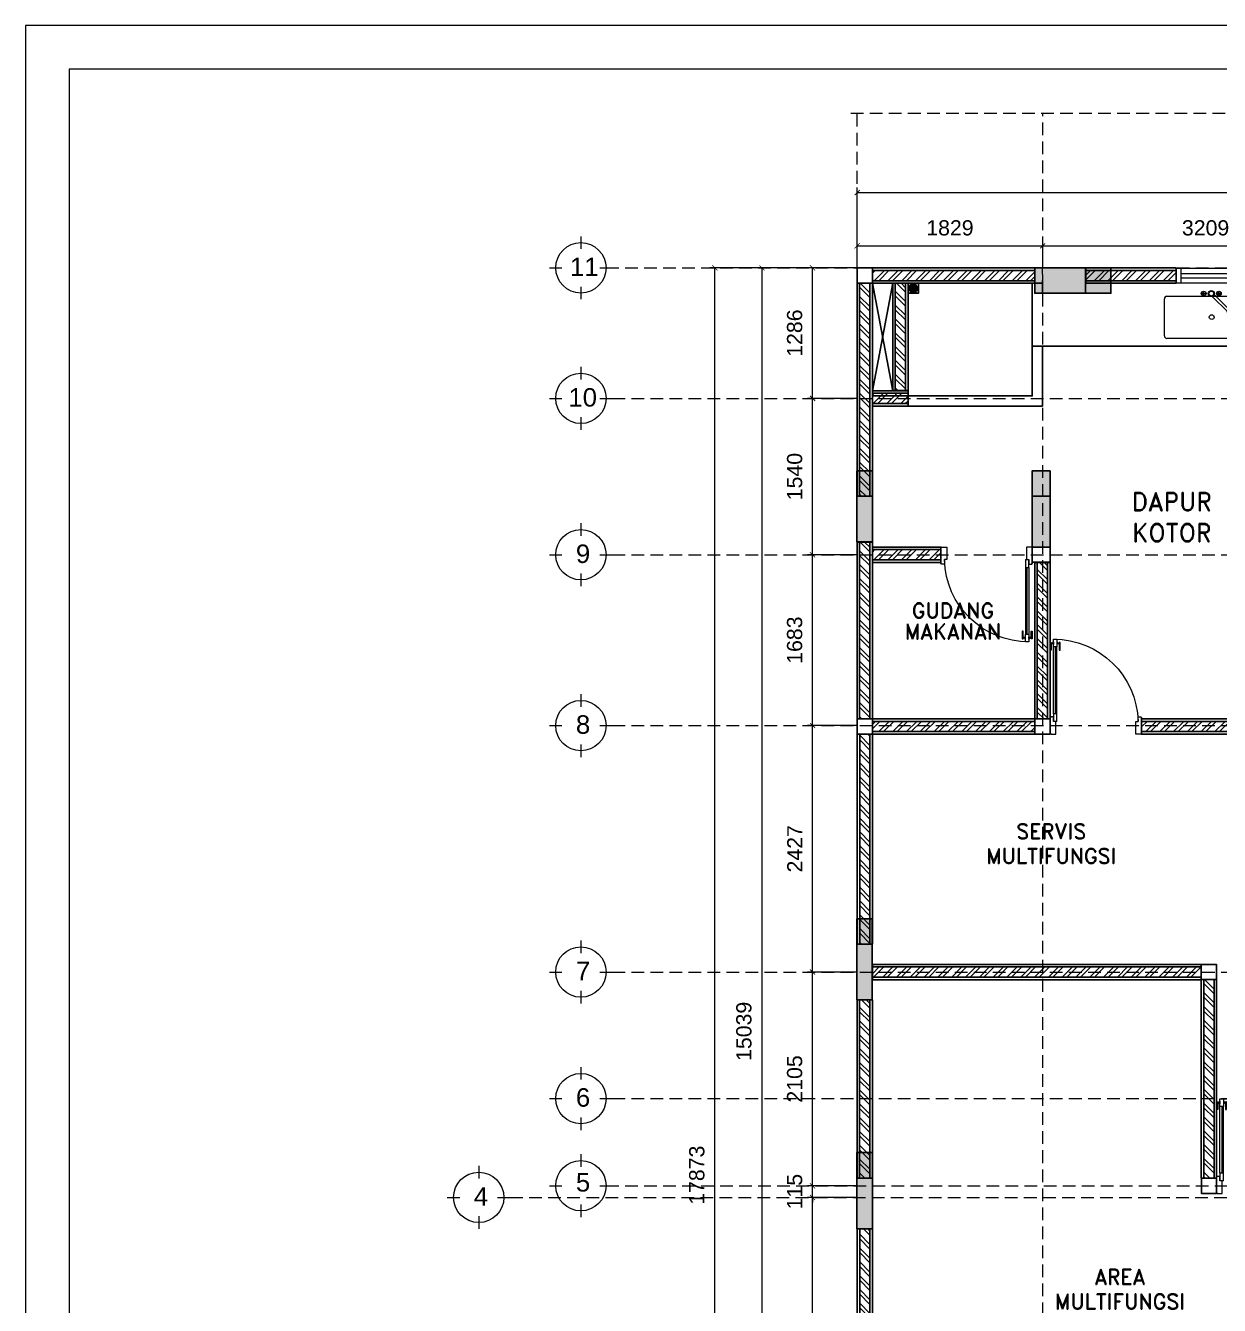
# Model space of a CAD drawing. Header units: millimetres. Extents: x 18 to 174501, y 22 to 24571.
# Drawn here: x 18 to 11782, y 11965 to 24571 of the extents above; entities that cross this region are included whole.
import ezdxf
from ezdxf.enums import TextEntityAlignment as Align

# ---------------------------------------------------------------- set-up
doc = ezdxf.new("R2010")
doc.units = ezdxf.units.MM
doc.header["$MEASUREMENT"] = 0
for name, pattern in [('DASHED2', [0.375, 0.25, -0.125]), ('HIDDEN2', [0.1875, 0.125, -0.0625]), ('SLD-Solid', [0])]:
    doc.linetypes.add(name, pattern=pattern)
for name, color, linetype, lineweight in [('09-Arsiran', 8, 'Continuous', 5), ('8', 8, 'Continuous', 5), ('AS', 8, 'HIDDEN2', 5), ('DOOR OPENING', 4, 'SLD-Solid', 5), ('FURNITURE', 25, 'Continuous', 5), ('HATCH', 8, 'Continuous', 5), ('LEGEND', 1, 'DASHED2', 50), ('XR-KOP A3_MOZART$0$KOP-A1$0$A-GRSKOP', 1, 'Continuous', 5)]:
    doc.layers.add(name, color=color, linetype=linetype, lineweight=lineweight)
for name, color, linetype in [('PDF_HID', 7, 'Continuous'), ('tampak', 7, 'Continuous'), ('WALL', 255, 'Continuous')]:
    doc.layers.add(name, color=color, linetype=linetype)
doc.styles.add('HAND', font='ROMAND.SHX', dxfattribs={"width": 0.8, "height": 250})
doc.styles.get("Standard").update_dxf_attribs({"font": 'arial.ttf'})
doc.dimstyles.new('DIM100', dxfattribs={"dimscale": 0, "dimtxt": 150, "dimasz": 50, "dimexe": 50, "dimexo": 0, "dimgap": 100, "dimtad": 1, "dimtoh": 1, "dimdec": 0, "dimdsep": 46, "dimtxsty": 'Standard', "dimblk": 'ARCHTICK', "dimcen": 1, "dimclrd": 1, "dimclre": 1, "dimadec": 0, "dimazin": 0, "dimtfac": 250, "dimtdec": 0, "dimtix": 1, "dimtmove": 0, "dimatfit": 3, "dimldrblk": 'DOT', "dimfxl": 150, "dimtolj": 1, "dimtzin": 0, "dimlwd": 5, "dimlwe": 5, "dimarcsym": 0})

# ---------------------------------------------------------------- blocks, each defined once
blk = doc.blocks.new('*U18')
at = {"layer": 'HATCH'}
h = blk.add_hatch(dxfattribs=at)
h.set_pattern_fill('ANSI32', color=0, scale=10)
h.set_pattern_definition([(45, (-19942.19, -10567.46), (-67.3519, 67.3519), []), (45, (-19897.29, -10567.46), (-67.3519, 67.3519), [])])
h.paths.add_polyline_path([(-3382, 50), (-3382, -50), (-1303, -50), (-1303, 50)])
at = {"layer": 'WALL', "color": 0}
for points in [[(-3382, 75), (-1303, 75), (-1303, -75), (-3382, -75)], [(-3382, 50), (-1303, 50), (-1303, -50), (-3382, -50)]]:
    blk.add_lwpolyline(points, close=True, dxfattribs=at)
blk = doc.blocks.new('*U6')
at = {"layer": 'HATCH'}
h = blk.add_hatch(dxfattribs=at)
h.set_pattern_fill('ANSI32', color=0, scale=10)
h.set_pattern_definition([(45, (2126.09, -10567.46), (-67.3519, 67.3519), []), (45, (2170.99, -10567.46), (-67.3519, 67.3519), [])])
h.paths.add_polyline_path([(9484, -50), (9484, 50), (7899, 50), (7899, -50)])
at = {"layer": 'WALL', "color": 0}
for points in [[(7899, 75), (9484, 75), (9484, -75), (7899, -75)], [(7899, 50), (9484, 50), (9484, -50), (7899, -50)]]:
    blk.add_lwpolyline(points, close=True, dxfattribs=at)
blk = doc.blocks.new('*U140')
at = {"layer": 'HATCH'}
h = blk.add_hatch(dxfattribs=at)
h.set_pattern_fill('ANSI32', color=0, scale=10)
h.set_pattern_definition([(45, (2134.84, -10567.46), (-67.3519, 67.3519), []), (45, (2179.74, -10567.46), (-67.3519, 67.3519), [])])
h.paths.add_polyline_path([(9137, -50), (9137, 50), (8255, 50), (8255, -50)])
at = {"layer": 'WALL', "color": 0}
for points in [[(8255, 75), (9137, 75), (9137, -75), (8255, -75)], [(8255, 50), (9137, 50), (9137, -50), (8255, -50)]]:
    blk.add_lwpolyline(points, close=True, dxfattribs=at)
blk = doc.blocks.new('*U19')
at = {"layer": 'HATCH'}
h = blk.add_hatch(dxfattribs=at)
h.set_pattern_fill('ANSI32', color=0, scale=10)
h.set_pattern_definition([(45, (-20693.43, -10567.46), (-67.3519, 67.3519), []), (45, (-20648.53, -10567.46), (-67.3519, 67.3519), [])])
h.paths.add_polyline_path([(-3580, 50), (-3580, -50), (-1856, -50), (-1856, 50)])
at = {"layer": 'WALL', "color": 0}
for points in [[(-3580, 75), (-1856, 75), (-1856, -75), (-3580, -75)], [(-3580, 50), (-1856, 50), (-1856, -50), (-3580, -50)]]:
    blk.add_lwpolyline(points, close=True, dxfattribs=at)
blk = doc.blocks.new('*U59')
at = {"layer": 'HATCH'}
h = blk.add_hatch(dxfattribs=at)
h.set_pattern_fill('ANSI32', color=0, scale=10)
h.set_pattern_definition([(45, (3041.46, -10567.46), (-67.3519, 67.3519), []), (45, (3086.36, -10567.46), (-67.3519, 67.3519), [])])
h.paths.add_polyline_path([(9484, -50), (9484, 50), (8815, 50), (8815, -50)])
at = {"layer": 'WALL', "color": 0}
for points in [[(8815, 75), (9484, 75), (9484, -75), (8815, -75)], [(8815, 50), (9484, 50), (9484, -50), (8815, -50)]]:
    blk.add_lwpolyline(points, close=True, dxfattribs=at)
blk = doc.blocks.new('*U7')
at = {"layer": 'HATCH'}
h = blk.add_hatch(dxfattribs=at)
h.set_pattern_fill('ANSI32', color=0, scale=10)
h.set_pattern_definition([(45, (-20495.355, -10567.46), (-67.3519, 67.3519), []), (45, (-20450.45, -10567.46), (-67.3519, 67.3519), [])])
h.paths.add_polyline_path([(-3382, 50), (-3382, -50), (-1856, -50), (-1856, 50)])
at = {"layer": 'WALL', "color": 0}
for points in [[(-3382, 75), (-1856, 75), (-1856, -75), (-3382, -75)], [(-3382, 50), (-1856, 50), (-1856, -50), (-3382, -50)]]:
    blk.add_lwpolyline(points, close=True, dxfattribs=at)
blk = doc.blocks.new('*U64')
at = {"layer": 'HATCH'}
h = blk.add_hatch(dxfattribs=at)
h.set_pattern_fill('ANSI32', color=0, scale=10)
h.set_pattern_definition([(45, (193.43, -10567.46), (-67.3519, 67.3519), []), (45, (238.33, -10567.46), (-67.3519, 67.3519), [])])
h.paths.add_polyline_path([(8593, -50), (8593, 50), (6858, 50), (6858, -50)])
at = {"layer": 'WALL', "color": 0}
for points in [[(6858, 75), (8593, 75), (8593, -75), (6858, -75)], [(6858, 50), (8593, 50), (8593, -50), (6858, -50)]]:
    blk.add_lwpolyline(points, close=True, dxfattribs=at)
blk = doc.blocks.new('*U26')
at = {"layer": 'HATCH'}
h = blk.add_hatch(dxfattribs=at)
h.set_pattern_fill('ANSI32', color=0, scale=10)
h.set_pattern_definition([(45, (-19972.63, -10567.46), (-67.3519, 67.3519), []), (45, (-19927.73, -10567.46), (-67.3519, 67.3519), [])])
h.paths.add_polyline_path([(-3382, 50), (-3382, -50), (-1333, -50), (-1333, 50)])
at = {"layer": 'WALL', "color": 0}
for points in [[(-3382, 75), (-1333, 75), (-1333, -75), (-3382, -75)], [(-3382, 50), (-1333, 50), (-1333, -50), (-3382, -50)]]:
    blk.add_lwpolyline(points, close=True, dxfattribs=at)
blk = doc.blocks.new('*U8')
at = {"layer": 'HATCH'}
h = blk.add_hatch(dxfattribs=at)
h.set_pattern_fill('ANSI32', color=0, scale=10)
h.set_pattern_definition([(45, (501.89, -10567.46), (-67.3519, 67.3519), []), (45, (546.79, -10567.46), (-67.3519, 67.3519), [])])
h.paths.add_polyline_path([(9484, -50), (9484, 50), (6275, 50), (6275, -50)])
at = {"layer": 'WALL', "color": 0}
for points in [[(6275, 75), (9484, 75), (9484, -75), (6275, -75)], [(6275, 50), (9484, 50), (9484, -50), (6275, -50)]]:
    blk.add_lwpolyline(points, close=True, dxfattribs=at)
blk = doc.blocks.new('hsdh')
at = {"layer": 'XR-KOP A3_MOZART$0$KOP-A1$0$A-GRSKOP', "color": 0, "linetype": 'Continuous', "lineweight": 5}
blk.add_lwpolyline([(145480, 82601), (107945, 82601), (107945, 56197), (145480, 56197)], close=True, dxfattribs=at)
at = {"layer": 'XR-KOP A3_MOZART$0$KOP-A1$0$A-GRSKOP', "color": 5, "linetype": 'Continuous', "lineweight": 5}
blk.add_lwpolyline([(145017, 82138), (108409, 82138), (108409, 56660), (145017, 56660)], close=True, dxfattribs=at)
blk = doc.blocks.new('*U27')
at = {"layer": 'HATCH'}
h = blk.add_hatch(dxfattribs=at)
h.set_pattern_fill('ANSI32', color=0, scale=10)
h.set_pattern_definition([(45, (-20283.15, -10567.46), (-67.3519, 67.3519), []), (45, (-20238.25, -10567.46), (-67.3519, 67.3519), [])])
h.paths.add_polyline_path([(-3382, 50), (-3382, -50), (-1644, -50), (-1644, 50)])
at = {"layer": 'WALL', "color": 0}
for points in [[(-3382, 75), (-1644, 75), (-1644, -75), (-3382, -75)], [(-3382, 50), (-1644, 50), (-1644, -50), (-3382, -50)]]:
    blk.add_lwpolyline(points, close=True, dxfattribs=at)
blk = doc.blocks.new('*U28')
at = {"layer": 'HATCH'}
h = blk.add_hatch(dxfattribs=at)
h.set_pattern_fill('ANSI32', color=0, scale=10)
h.set_pattern_definition([(45, (-19011.87, -10567.46), (-67.3519, 67.3519), []), (45, (-18966.96, -10567.46), (-67.3519, 67.3519), [])])
h.paths.add_polyline_path([(-3382, 50), (-3382, -50), (-372, -50), (-372, 50)])
at = {"layer": 'WALL', "color": 0}
for points in [[(-3382, 75), (-372, 75), (-372, -75), (-3382, -75)], [(-3382, 50), (-372, 50), (-372, -50), (-3382, -50)]]:
    blk.add_lwpolyline(points, close=True, dxfattribs=at)
blk = doc.blocks.new('*U81')
at = {"layer": 'HATCH'}
h = blk.add_hatch(dxfattribs=at)
h.set_pattern_fill('ANSI32', color=0, scale=10)
h.set_pattern_definition([(45, (-17182.33, -10567.46), (-67.3519, 67.3519), []), (45, (-17137.43, -10567.46), (-67.3519, 67.3519), [])])
h.paths.add_polyline_path([(-1932, 50), (-1932, -50), (6, -50), (6, 50)])
at = {"layer": 'WALL', "color": 0}
for points in [[(-1932, 75), (6, 75), (6, -75), (-1932, -75)], [(-1932, 50), (6, 50), (6, -50), (-1932, -50)]]:
    blk.add_lwpolyline(points, close=True, dxfattribs=at)
blk = doc.blocks.new('KUSEN PINTU')
at = {"layer": 'DOOR OPENING', "linetype": 'Continuous', "transparency": 33554687}
for p, q in [((-30, 110), (-30, 150)), ((-30, 150), (-5, 150)), ((-5, 150), (-5, 145)), ((-5, 145), (0, 145)), ((0, 145), (0, 5)), ((-50, 110), (-30, 110)), ((-50, 0), (-50, 110)), ((-5, 0), (-50, 0)), ((0, 5), (-5, 5)), ((-5, 5), (-5, 0))]:
    blk.add_line(p, q, dxfattribs=at)
at = {"layer": 'DOOR OPENING', "linetype": 'Continuous', "ltscale": 10, "transparency": 33554687}
for p, q in [((0, 145), (0, 150)), ((0, 5), (0, 0))]:
    blk.add_line(p, q, dxfattribs=at)
blk = doc.blocks.new('A$C3020dce1')
at = {"layer": 'DOOR OPENING', "linetype": 'Continuous', "transparency": 33554687}
for p, q in [((110, 60), (110, 30)), ((110, 60), (178, 60)), ((178, 30), (110, 30)), ((178, 60), (178, 30)), ((735, 79), (735, 88)), ((735, 88), (802, 88)), ((802, 79), (735, 79)), ((802, 10), (735, 10)), ((735, 10), (735, 2)), ((735, 2), (802, 2)), ((830, 60), (762, 60)), ((762, 60), (762, 30)), ((762, 30), (830, 30)), ((785, 60), (785, 62)), ((807, 60), (785, 60)), ((807, 30), (785, 30)), ((785, 30), (785, 28)), ((787, 64), (806, 64)), ((787, 26), (806, 26)), ((802, 88), (802, 79)), ((802, 2), (802, 10)), ((807, 62), (807, 60)), ((807, 28), (807, 30)), ((830, 30), (830, 60))]:
    blk.add_line(p, q, dxfattribs=at)
at = {"layer": 'DOOR OPENING', "transparency": 33554687}
blk.add_line((110, 30), (150, 30), dxfattribs=at)
at = {"layer": 'DOOR OPENING', "linetype": 'Continuous', "ltscale": 10, "transparency": 33554687}
for p, q in [((178, 60), (762, 60)), ((762, 45), (178, 45)), ((178, 30), (762, 30)), ((793, 64), (793, 79)), ((793, 10), (793, 26)), ((799, 64), (799, 79)), ((799, 10), (799, 26))]:
    blk.add_line(p, q, dxfattribs=at)
at = {"layer": 'DOOR OPENING', "color": 8, "ltscale": 2, "transparency": 33554687}
blk.add_arc((93, 33), 737, 359.775, 88.6553, dxfattribs=at)
at = {"layer": 'DOOR OPENING', "linetype": 'Continuous', "transparency": 33554687}
for centre, start, end in [((787, 62), 90, 180), ((787, 28), 180, 270), ((806, 62), 360, 90), ((806, 28), 270, 0)]:
    blk.add_arc(centre, 1.69, start, end, dxfattribs=at)
at = {"layer": 'DOOR OPENING', "linetype": 'Continuous', "transparency": 33554687, "xscale": -1, "rotation": 270}
blk.add_blockref('KUSEN PINTU', (0, 800), dxfattribs=at)
at = {"layer": 'DOOR OPENING', "linetype": 'Continuous', "transparency": 33554687, "rotation": 270}
blk.add_blockref('KUSEN PINTU', (0, 0), dxfattribs=at)
blk = doc.blocks.new('A$C699b590b')
at = {"layer": '8', "transparency": 33554687}
for p, q in [((0, 550), (550, 550)), ((0, 0), (0, 550)), ((22, 307), (22, 506)), ((31, 307), (31, 506)), ((44, 528), (506, 528)), ((44, 519), (271, 519)), ((157, 519), (157, 294)), ((271, 519), (271, 294)), ((279, 519), (279, 294)), ((279, 519), (506, 519)), ((393, 519), (393, 294)), ((519, 307), (519, 506)), ((528, 506), (528, 307)), ((528, 307), (528, 499)), ((550, 0), (550, 550)), ((271, 407), (31, 407)), ((279, 407), (519, 407)), ((9, 275), (9, 22)), ((53, 275), (9, 275)), ((44, 294), (271, 294)), ((44, 285), (506, 285)), ((53, 22), (53, 275)), ((96, 263), (506, 263)), ((96, 255), (297, 255)), ((196, 255), (196, 31)), ((279, 294), (506, 294)), ((297, 255), (297, 31)), ((305, 255), (506, 255)), ((305, 255), (305, 31)), ((406, 255), (406, 31)), ((28, 229), (43, 229)), ((28, 192), (43, 192)), ((28, 154), (43, 154)), ((74, 44), (74, 241)), ((83, 44), (83, 241)), ((83, 143), (297, 143)), ((305, 143), (524, 143)), ((519, 44), (519, 241)), ((528, 241), (528, 44)), ((528, 44), (528, 241)), ((550, 0), (0, 0)), ((9, 22), (53, 22)), ((28, 116), (43, 116)), ((96, 31), (297, 31)), ((96, 22), (506, 22)), ((305, 31), (506, 31))]:
    blk.add_line(p, q, dxfattribs=at)
for centre, radius in [((157, 407), 87), ((157, 407), 76), ((393, 407), 71.2), ((393, 407), 60.2), ((28, 229), 11.3), ((28, 192), 11.3), ((28, 154), 11.3), ((28, 116), 11.3), ((28, 229), 8.04), ((28, 192), 8.04), ((28, 154), 8.04), ((28, 116), 8.04), ((196, 143), 34), ((196, 143), 23), ((406, 143), 47.6), ((406, 143), 36.6), ((29, 79), 2.82)]:
    blk.add_circle(centre, radius, dxfattribs=at)
for centre, radius, start, end in [((44, 506), 22, 90, 180), ((44, 506), 13.2, 90, 180), ((506, 506), 22, 0, 90), ((506, 506), 13.2, 0, 90), ((44, 307), 22, 180, 270), ((44, 307), 13.2, 180, 270), ((96, 241), 22, 90, 180), ((96, 241), 13.2, 90, 180), ((506, 307), 22, 270, 0), ((506, 307), 13.2, 270, 0), ((506, 241), 22, 0, 90), ((506, 241), 13.2, 0, 90), ((96, 44), 22, 180, 270), ((96, 44), 13.2, 180, 270), ((506, 44), 22, 270, 0), ((506, 44), 13.2, 270, 0)]:
    blk.add_arc(centre, radius, start, end, dxfattribs=at)
blk = doc.blocks.new('SINK PANTRY')
at = {"layer": 'FURNITURE', "linetype": 'Continuous', "ltscale": 0.5, "transparency": 33554687}
for p, q in [((207756, 177367), (207756, 178411)), ((207786, 178441), (208217, 178441)), ((208247, 178411), (208247, 177367)), ((207735, 177918), (207916, 178098)), ((207758, 177895), (207938, 178075)), ((207747, 177973), (207702, 177973)), ((207725, 177950), (207725, 177996)), ((207747, 177795), (207702, 177795)), ((207725, 177772), (207725, 177817)), ((208217, 177337), (207786, 177337))]:
    blk.add_line(p, q, dxfattribs=at)
for centre, radius in [((207725, 177884), 34.9), ((207725, 177884), 28.5), ((207725, 177973), 27.9), ((207725, 177973), 22.8), ((207999, 177889), 27.9), ((207725, 177795), 27.9), ((207725, 177795), 22.8)]:
    blk.add_circle(centre, radius, dxfattribs=at)
for centre, radius, start, end in [((207786, 178411), 30, 90, 180), ((208217, 178411), 30, 0, 90), ((207931, 178090), 23.3, 267.9463, 180.6751), ((207931, 178090), 16.9, 295.2833, 150.2559), ((207786, 177367), 30, 180, 220.8107), ((207786, 177367), 30, 180, 270), ((208217, 177367), 30, 270, 0)]:
    blk.add_arc(centre, radius, start, end, dxfattribs=at)
blk = doc.blocks.new('A$Cc80c1df7')
at = {"layer": '8', "transparency": 33554687}
for p, q in [((0, 600), (600, 600)), ((0, 600), (439, 600)), ((0, 600), (600, 600)), ((0, 580), (439, 580)), ((0, 580), (600, 580)), ((0, 580), (600, 0)), ((600, 600), (600, 0))]:
    blk.add_line(p, q, dxfattribs=at)
blk.add_lwpolyline([(600, 0), (0, 0), (0, 600), (600, 600)], close=True, dxfattribs=at)
blk = doc.blocks.new('wqwqwq')
for p, q in [((1829886.7, 60434.8), (1829886.7, 60742.3)), ((1829886.7, 60434.8), (1831138.8, 60434.8)), ((1831138.8, 59721.9), (1831138.8, 60434.8)), ((1831138.8, 59721.9), (1831436.2, 59721.9)), ((1831138.8, 59106.7), (1831138.8, 58618.1))]:
    blk.add_line(p, q)
at = {"layer": 'FURNITURE', "linetype": 'Continuous', "transparency": 33554687, "xscale": 0.41825390376097, "yscale": 0.41825390376097, "zscale": 0.41825390376097, "rotation": 270}
blk.add_blockref('SINK PANTRY', (1756359.3, 147573.7), dxfattribs=at)
at = {"layer": 'LEGEND', "xscale": 0.5126913993295369, "yscale": 0.5126913993295369, "zscale": 0.5126913993295369}
blk.add_blockref('A$C699b590b', (1831147.6, 59911.6), dxfattribs=at)
at = {"layer": 'LEGEND', "xscale": 0.5126913993295373, "yscale": 0.5126913993295373, "zscale": 0.5126913993295373, "rotation": 90}
for p in [(1831446.3, 59414.3), (1831446.3, 59106.7)]:
    blk.add_blockref('A$Cc80c1df7', p, dxfattribs=at)
blk = doc.blocks.new('nnnn')
at = {"layer": 'PDF_HID', "lineweight": 25}
for points in [[(245405, -10674), (245507, -10674), (245507, -10773), (245405, -10773)], [(245419, -10748), (245417, -10738), (245415, -10732), (245412, -10725), (245415, -10715), (245417, -10708), (245419, -10701)], [(245426, -10755), (245426, -10692), (245433, -10688), (245433, -10759)], [(245447, -10681), (245447, -10766), (245440, -10764), (245440, -10683)], [(245456, -10766), (245454, -10766), (245454, -10681), (245456, -10681), (245459, -10681), (245459, -10766)], [(245465, -10681), (245465, -10766), (245472, -10764), (245472, -10683)], [(245486, -10755), (245486, -10692), (245479, -10688), (245479, -10759)], [(245493, -10701), (245496, -10708), (245498, -10715), (245500, -10725), (245498, -10732), (245496, -10738), (245493, -10748)]]:
    blk.add_lwpolyline(points, close=True, dxfattribs=at)
blk = doc.blocks.new('bv')
at = {"layer": 'DOOR OPENING', "linetype": 'Continuous', "ltscale": 10, "transparency": 33554687}
for p, q in [((197.497, 194.697), (197.497, 195.397)), ((197.497, 195.397), (197.647, 195.397)), ((197.647, 195.397), (197.647, 194.697)), ((197.497, 195.347), (197.647, 195.347)), ((197.55, 195.347), (197.55, 194.747)), ((197.593, 195.347), (197.593, 194.747)), ((197.647, 194.747), (197.497, 194.747)), ((197.647, 194.697), (197.497, 194.697))]:
    blk.add_line(p, q, dxfattribs=at)
blk = doc.blocks.new('dffg433')
at = {"xscale": 991.6139631805951, "yscale": 991.6139631805951, "zscale": 991.6139631805951, "rotation": 89.9999999999863}
blk.add_blockref('bv', (2013252, -133196), dxfattribs=at)
blk = doc.blocks.new('KOLOM')
at = {"layer": 'tampak', "transparency": 33554687}
h = blk.add_hatch(color=5, dxfattribs=at)
h.dxf.hatch_style = 1
h.paths.add_polyline_path([(1768834, 62260), (1768758, 62260), (1768758, 62108), (1768834, 62108)])
h.paths.add_polyline_path([(1768834, 62108), (1768758, 62108), (1768758, 62010), (1768834, 62010)])
h.paths.add_polyline_path([(1769508, 62260), (1769259, 62260), (1769258, 62260), (1769258, 62010), (1769508, 62010)])
h.paths.add_polyline_path([(1771734, 62108), (1771484, 62108), (1771484, 62058), (1771734, 62058)])
h.paths.add_polyline_path([(1771734, 62258), (1771484, 62258), (1771484, 62235), (1771734, 62235)])
h.paths.add_polyline_path([(1771734, 62235), (1771484, 62235), (1771484, 62134), (1771734, 62134)])
h.paths.add_polyline_path([(1772484, 62258), (1772234, 62258), (1772234, 62058), (1772484, 62058)])
h.paths.add_polyline_path([(1774744, 62258), (1774494, 62258), (1774494, 62058), (1774744, 62058)])
h.paths.add_polyline_path([(1776771, 62258), (1776522, 62258), (1776522, 62108), (1776521, 62108), (1776521, 61658), (1776771, 61658)])
h.paths.add_polyline_path([(1776771, 59417), (1776521, 59417), (1776521, 58817), (1776771, 58817)])
h.paths.add_polyline_path([(1776771, 58203), (1776521, 58203), (1776521, 57603), (1776771, 57603)])
h.paths.add_polyline_path([(1776771, 55848), (1776521, 55848), (1776521, 55248), (1776771, 55248)])
h.paths.add_polyline_path([(1775119, 60260), (1774919, 60260), (1774919, 60010), (1775119, 60010)])
h.paths.add_polyline_path([(1775071, 58417), (1774871, 58417), (1774871, 58167), (1775071, 58167)])
h.paths.add_polyline_path([(1772082, 60260), (1771882, 60260), (1771882, 60010), (1772082, 60010)])
h.paths.add_polyline_path([(1771559, 57867), (1771309, 57867), (1771309, 57667), (1771559, 57667)])
h.paths.add_polyline_path([(1768909, 60260), (1768732, 60260), (1768732, 60010), (1768909, 60010)])
h.paths.add_polyline_path([(1767158, 60260), (1767005, 60260), (1767005, 60010), (1767158, 60010)])
h.paths.add_polyline_path([(1767156, 55849), (1767005, 55849), (1767005, 55599), (1767156, 55599)])
h.paths.add_polyline_path([(1771969, 53295), (1771894, 53295), (1771894, 52695), (1772244, 52695), (1772244, 53295), (1772169, 53295), (1772169, 52795), (1771969, 52795)])
h.paths.add_polyline_path([(1775078, 52795), (1774878, 52795), (1774878, 52545), (1775078, 52545)])
h.paths.add_polyline_path([(1767158, 53545), (1767005, 53545), (1767005, 53295), (1767158, 53295)])
h.paths.add_polyline_path([(1767156, 50007), (1767005, 50007), (1767005, 49757), (1767156, 49757)])
h.paths.add_polyline_path([(1772121, 50007), (1771971, 50007), (1771971, 49757), (1772121, 49757)])
h.paths.add_polyline_path([(1775071, 50007), (1774921, 50007), (1774921, 49757), (1775071, 49757)])
h = blk.add_hatch(color=7, dxfattribs=at)
h.dxf.hatch_style = 1
h.paths.add_polyline_path([(1775071, 49757), (1774921, 49757), (1774921, 49157), (1775071, 49157)])
h.paths.add_polyline_path([(1767158, 49757), (1767008, 49757), (1767008, 49157), (1767158, 49157)])
h.paths.add_polyline_path([(1772169, 53188), (1772151, 53188), (1772151, 53295), (1771969, 53295), (1771969, 52795), (1772169, 52795)])
h.paths.add_polyline_path([(1772169, 53295), (1772151, 53295), (1772151, 53188), (1772169, 53188)], flags=17)
h.paths.add_polyline_path([(1775078, 53295), (1774901, 53295), (1774901, 53188), (1774880, 53188), (1774880, 53183), (1774880, 53025), (1774880, 53020), (1774878, 52795), (1775078, 52795)], flags=17)
h.paths.add_polyline_path([(1775078, 53295), (1774901, 53295), (1774901, 53188), (1774880, 53188), (1774880, 53183), (1774880, 53025), (1774878, 53025), (1774878, 52795), (1775078, 52795)], flags=17)
h.paths.add_polyline_path([(1774901, 53295), (1774878, 53295), (1774878, 53188), (1774901, 53188)], flags=0)
h.paths.add_polyline_path([(1767158, 53295), (1767006, 53295), (1767006, 52795), (1767158, 52795)])
h.paths.add_polyline_path([(1767156, 55599), (1767006, 55599), (1767006, 55049), (1767156, 55049)])
h.paths.add_polyline_path([(1772468, 55424), (1771968, 55424), (1771968, 55224), (1772468, 55224)])
h.paths.add_polyline_path([(1775094, 55748), (1774894, 55748), (1774894, 55248), (1775094, 55248)])
h.paths.add_polyline_path([(1776521, 55848), (1776321, 55848), (1776321, 55248), (1776521, 55248)])
h.paths.add_polyline_path([(1776521, 58203), (1776521, 58217), (1776321, 58217), (1776321, 57617), (1776521, 57617)])
h.paths.add_polyline_path([(1767158, 60010), (1767005, 60010), (1767005, 59560), (1767158, 59560)])
h.paths.add_polyline_path([(1768909, 60010), (1768732, 60010), (1768732, 59510), (1768909, 59510)])
h.paths.add_polyline_path([(1772082, 60010), (1771882, 60010), (1771882, 59510), (1772082, 59510)])
h.paths.add_polyline_path([(1776521, 62108), (1776372, 62108), (1776372, 62258), (1776321, 62258), (1776321, 61658), (1776521, 61658)])
h.paths.add_polyline_path([(1776521, 62258), (1776372, 62258), (1776372, 62108), (1776521, 62108)], flags=17)
h.paths.add_polyline_path([(1775244, 62258), (1774744, 62258), (1774744, 62058), (1775244, 62058)])
h.paths.add_polyline_path([(1772234, 62258), (1771734, 62258), (1771734, 62058), (1772234, 62058)])
h.paths.add_polyline_path([(1769508, 62010), (1769258, 62010)])
h = blk.add_hatch(color=7, dxfattribs=at)
h.dxf.hatch_style = 1
h.paths.add_polyline_path([(1769258, 62260), (1768834, 62260), (1768834, 62010), (1769258, 62010)])
for points in [[(1768758, 62260), (1769258, 62260), (1769258, 62010), (1768758, 62010), (1768758, 62260)], [(1769258, 62260), (1769258, 62010), (1769508, 62010), (1769508, 62260), (1769258, 62260)], [(1767005, 60010), (1767158, 60010), (1767158, 60260), (1767005, 60260), (1767005, 60010)], [(1768732, 60010), (1768909, 60010), (1768909, 60260), (1768732, 60260), (1768732, 60010)], [(1767005, 60010), (1767005, 59560), (1767158, 59560), (1767158, 60010), (1767005, 60010)], [(1768732, 60010), (1768909, 60010), (1768909, 59510), (1768732, 59510), (1768732, 60010)], [(1767005, 55599), (1767156, 55599), (1767156, 55849), (1767005, 55849), (1767005, 55599)], [(1767006, 55599), (1767006, 55049), (1767156, 55049), (1767156, 55599), (1767006, 55599)], [(1767005, 53295), (1767158, 53295), (1767158, 53545), (1767005, 53545), (1767005, 53295)], [(1767158, 52795), (1767006, 52795), (1767006, 53295), (1767158, 53295), (1767158, 52795)]]:
    blk.add_lwpolyline(points)
blk = doc.blocks.new('*U155')
at = {"layer": 'HATCH'}
h = blk.add_hatch(dxfattribs=at)
h.set_pattern_fill('ANSI32', color=0, scale=10)
h.set_pattern_definition([(45, (2662.33, -10567.46), (-67.3519, 67.3519), []), (45, (2707.24, -10567.46), (-67.3519, 67.3519), [])])
h.paths.add_polyline_path([(9484, -50), (9484, 50), (8436, 50), (8436, -50)])
at = {"layer": 'WALL', "color": 0}
for points in [[(8436, 75), (9484, 75), (9484, -75), (8436, -75)], [(8436, 50), (9484, 50), (9484, -50), (8436, -50)]]:
    blk.add_lwpolyline(points, close=True, dxfattribs=at)
blk = doc.blocks.new('*U156')
at = {"layer": 'HATCH'}
h = blk.add_hatch(dxfattribs=at)
h.set_pattern_fill('ANSI32', color=0, scale=10)
h.set_pattern_definition([(45, (3362.61, -10567.46), (-67.3519, 67.3519), []), (45, (3407.51, -10567.46), (-67.3519, 67.3519), [])])
h.paths.add_polyline_path([(9484, -50), (9484, 50), (9136, 50), (9136, -50)])
at = {"layer": 'WALL', "color": 0}
for points in [[(9136, 75), (9484, 75), (9484, -75), (9136, -75)], [(9136, 50), (9484, 50), (9484, -50), (9136, -50)]]:
    blk.add_lwpolyline(points, close=True, dxfattribs=at)
blk = doc.blocks.new('GRID')
at = {"layer": '09-Arsiran'}
for p, q in [((1813926, 62570), (1813926, 62446)), ((1813616, 62260), (1813740, 62260)), ((1814112, 62260), (1814236, 62260)), ((1813926, 62074), (1813926, 61950)), ((1813926, 61284), (1813926, 61160)), ((1813616, 60974), (1813740, 60974)), ((1814112, 60974), (1814236, 60974)), ((1813926, 60788), (1813926, 60664)), ((1813926, 59744), (1813926, 59620)), ((1813616, 59434), (1813740, 59434)), ((1814112, 59434), (1814236, 59434)), ((1813926, 59248), (1813926, 59124)), ((1813926, 58061), (1813926, 57937)), ((1813616, 57751), (1813740, 57751)), ((1814112, 57751), (1814236, 57751)), ((1813926, 57565), (1813926, 57441)), ((1813926, 55634), (1813926, 55510)), ((1813616, 55324), (1813740, 55324)), ((1814112, 55324), (1814236, 55324)), ((1813926, 55138), (1813926, 55014)), ((1813926, 54388), (1813926, 54264)), ((1813616, 54078), (1813740, 54078)), ((1814112, 54078), (1814236, 54078)), ((1813926, 53892), (1813926, 53768)), ((1813926, 53529), (1813926, 53405)), ((1812920, 53414), (1812920, 53290)), ((1813616, 53219), (1813740, 53219)), ((1814112, 53219), (1814236, 53219)), ((1812610, 53104), (1812734, 53104)), ((1813106, 53104), (1813230, 53104)), ((1813926, 53033), (1813926, 52909)), ((1812920, 52918), (1812920, 52794))]:
    blk.add_line(p, q, dxfattribs=at)
for centre in [(1813926, 62260), (1813926, 60974), (1813926, 59434), (1813926, 57751), (1813926, 55324), (1813926, 54078), (1813926, 53219), (1812920, 53104)]:
    blk.add_circle(centre, 248, dxfattribs=at)
at = {"layer": 'AS', "ltscale": 1000}
for p, q in [((1816587, 63785), (1830263, 63785)), ((1816649, 43214), (1816649, 63785)), ((1818477, 42943), (1818477, 63785)), ((1814174, 62260), (1825449, 62260)), ((1814236, 60974), (1825800, 60974)), ((1814236, 59434), (1830263, 59434)), ((1814236, 57751), (1830263, 57751)), ((1814236, 55324), (1830263, 55324)), ((1814236, 54078), (1830263, 54078)), ((1814174, 53219), (1830263, 53219)), ((1813230, 53104), (1830263, 53104))]:
    blk.add_line(p, q, dxfattribs=at)
at = {"layer": '09-Arsiran', "color": 2, "attachment_point": 1}
for s, width, insert, char_height in [('11', 43.21, (1813819, 62361), 181.6), ('10', 43.21, (1813803, 61075), 181.6), ('9', 43.21, (1813877, 59535), 182), ('8', 181.62, (1813877, 57853), 182), ('7', 43.21, (1813877, 55425), 182), ('6', 43.21, (1813877, 54180), 182), ('5', 43.21, (1813877, 53344), 182), ('4', 43.21, (1812871, 53205), 182)]:
    blk.add_mtext_dynamic_manual_height_columns(s, width=width, gutter_width=908, heights=[0], dxfattribs=dict(at, insert=insert, char_height=char_height))
blk = doc.blocks.new('_ArchTick')
at = {"color": 0, "linetype": 'ByBlock', "const_width": 0.15}
blk.add_lwpolyline([(-0.5, -0.5), (0.5, 0.5)], dxfattribs=at)
blk = doc.blocks.new('*D237')
at = {"color": 1, "lineweight": 5, "transparency": 16777216}
for p, q in [((1816649, 53104), (1816159, 53104)), ((1816209, 49833), (1816209, 53104)), ((1816646, 49833), (1816159, 49833))]:
    blk.add_line(p, q, dxfattribs=at)
at = {"layer": 'Defpoints', "color": 0, "transparency": 16777216}
for p in [(1816209, 53104), (1816649, 53104), (1816646, 49833)]:
    blk.add_point(p, dxfattribs=at)
at = {"color": 1, "lineweight": 5, "transparency": 16777216, "xscale": 50, "yscale": 50, "zscale": 50}
for p, rotation in [((1816209, 53104), 90), ((1816209, 49833), 270)]:
    blk.add_blockref('_ArchTick', p, dxfattribs=dict(at, rotation=rotation))
at = {"color": 0, "transparency": 16777216, "insert": (1816033, 51468), "char_height": 150, "attachment_point": 5, "rotation": 90}
blk.add_mtext('\\A1;3271', dxfattribs=at)
blk = doc.blocks.new('_DOT')
at = {"color": 0, "linetype": 'ByBlock'}
blk.add_line((-0.5, 0), (-1, 0), dxfattribs=at)
at = {"color": 0, "linetype": 'ByBlock', "const_width": 0.5}
blk.add_lwpolyline([(-0.25, 0, 1), (0.25, 0, 1)], format="xyb", close=True, dxfattribs=at)
blk = doc.blocks.new('*D238')
at = {"color": 1, "lineweight": 5, "transparency": 16777216}
for p, q in [((1816649, 53219), (1816159, 53219)), ((1816209, 53219), (1816209, 53269)), ((1816209, 53104), (1816209, 53219)), ((1816649, 53104), (1816159, 53104)), ((1816209, 53104), (1816209, 53054))]:
    blk.add_line(p, q, dxfattribs=at)
at = {"layer": 'Defpoints', "color": 0, "transparency": 16777216}
for p in [(1816209, 53219), (1816649, 53219), (1816649, 53104)]:
    blk.add_point(p, dxfattribs=at)
at = {"color": 1, "lineweight": 5, "transparency": 16777216, "xscale": 50, "yscale": 50, "zscale": 50}
for p, rotation in [((1816209, 53219), 270), ((1816209, 53104), 90)]:
    blk.add_blockref('_ArchTick', p, dxfattribs=dict(at, rotation=rotation))
at = {"color": 0, "transparency": 16777216, "insert": (1816033, 53161), "char_height": 150, "attachment_point": 5, "rotation": 90}
blk.add_mtext('\\A1;115', dxfattribs=at)
blk = doc.blocks.new('*D239')
at = {"color": 1, "lineweight": 5, "transparency": 16777216}
for p, q in [((1816649, 55324), (1816159, 55324)), ((1816209, 53219), (1816209, 55324)), ((1816649, 53219), (1816159, 53219))]:
    blk.add_line(p, q, dxfattribs=at)
at = {"layer": 'Defpoints', "color": 0, "transparency": 16777216}
for p in [(1816209, 55324), (1816649, 55324), (1816649, 53219)]:
    blk.add_point(p, dxfattribs=at)
at = {"color": 1, "lineweight": 5, "transparency": 16777216, "xscale": 50, "yscale": 50, "zscale": 50}
for p, rotation in [((1816209, 55324), 90), ((1816209, 53219), 270)]:
    blk.add_blockref('_ArchTick', p, dxfattribs=dict(at, rotation=rotation))
at = {"color": 0, "transparency": 16777216, "insert": (1816033, 54271), "char_height": 150, "attachment_point": 5, "rotation": 90}
blk.add_mtext('\\A1;2105', dxfattribs=at)
blk = doc.blocks.new('*D240')
at = {"color": 1, "lineweight": 5, "transparency": 16777216}
for p, q in [((1816649, 57751), (1816159, 57751)), ((1816209, 55324), (1816209, 57751)), ((1816649, 55324), (1816159, 55324))]:
    blk.add_line(p, q, dxfattribs=at)
at = {"layer": 'Defpoints', "color": 0, "transparency": 16777216}
for p in [(1816209, 57751), (1816649, 57751), (1816649, 55324)]:
    blk.add_point(p, dxfattribs=at)
at = {"color": 1, "lineweight": 5, "transparency": 16777216, "xscale": 50, "yscale": 50, "zscale": 50}
for p, rotation in [((1816209, 57751), 90), ((1816209, 55324), 270)]:
    blk.add_blockref('_ArchTick', p, dxfattribs=dict(at, rotation=rotation))
at = {"color": 0, "transparency": 16777216, "insert": (1816034, 56538), "char_height": 150, "attachment_point": 5, "rotation": 90}
blk.add_mtext('\\A1;2427', dxfattribs=at)
blk = doc.blocks.new('*D241')
at = {"color": 1, "lineweight": 5, "transparency": 16777216}
for p, q in [((1816649, 59434), (1816159, 59434)), ((1816209, 57751), (1816209, 59434)), ((1816649, 57751), (1816159, 57751))]:
    blk.add_line(p, q, dxfattribs=at)
at = {"layer": 'Defpoints', "color": 0, "transparency": 16777216}
for p in [(1816209, 59434), (1816649, 59434), (1816649, 57751)]:
    blk.add_point(p, dxfattribs=at)
at = {"color": 1, "lineweight": 5, "transparency": 16777216, "xscale": 50, "yscale": 50, "zscale": 50}
for p, rotation in [((1816209, 59434), 90), ((1816209, 57751), 270)]:
    blk.add_blockref('_ArchTick', p, dxfattribs=dict(at, rotation=rotation))
at = {"color": 0, "transparency": 16777216, "insert": (1816033, 58593), "char_height": 150, "attachment_point": 5, "rotation": 90}
blk.add_mtext('\\A1;1683', dxfattribs=at)
blk = doc.blocks.new('*D242')
at = {"color": 1, "lineweight": 5, "transparency": 16777216}
for p, q in [((1816649, 60974), (1816159, 60974)), ((1816209, 59434), (1816209, 60974)), ((1816649, 59434), (1816159, 59434))]:
    blk.add_line(p, q, dxfattribs=at)
at = {"layer": 'Defpoints', "color": 0, "transparency": 16777216}
for p in [(1816209, 60974), (1816649, 60974), (1816649, 59434)]:
    blk.add_point(p, dxfattribs=at)
at = {"color": 1, "lineweight": 5, "transparency": 16777216, "xscale": 50, "yscale": 50, "zscale": 50}
for p, rotation in [((1816209, 60974), 90), ((1816209, 59434), 270)]:
    blk.add_blockref('_ArchTick', p, dxfattribs=dict(at, rotation=rotation))
at = {"color": 0, "transparency": 16777216, "insert": (1816033, 60204), "char_height": 150, "attachment_point": 5, "rotation": 90}
blk.add_mtext('\\A1;1540', dxfattribs=at)
blk = doc.blocks.new('*D243')
at = {"color": 1, "lineweight": 5, "transparency": 16777216}
for p, q in [((1816649, 62260), (1816159, 62260)), ((1816209, 60974), (1816209, 62260)), ((1816649, 60974), (1816159, 60974))]:
    blk.add_line(p, q, dxfattribs=at)
at = {"layer": 'Defpoints', "color": 0, "transparency": 16777216}
for p in [(1816209, 62260), (1816649, 62260), (1816649, 60974)]:
    blk.add_point(p, dxfattribs=at)
at = {"color": 1, "lineweight": 5, "transparency": 16777216, "xscale": 50, "yscale": 50, "zscale": 50}
for p, rotation in [((1816209, 62260), 90), ((1816209, 60974), 270)]:
    blk.add_blockref('_ArchTick', p, dxfattribs=dict(at, rotation=rotation))
at = {"color": 0, "transparency": 16777216, "insert": (1816033, 61617), "char_height": 150, "attachment_point": 5, "rotation": 90}
blk.add_mtext('\\A1;1286', dxfattribs=at)
blk = doc.blocks.new('*D244')
at = {"color": 1, "lineweight": 5, "transparency": 16777216}
for p, q in [((1816649, 62260), (1815196, 62260)), ((1815246, 44387), (1815246, 62260)), ((1816649, 44387), (1815196, 44387))]:
    blk.add_line(p, q, dxfattribs=at)
at = {"layer": 'Defpoints', "color": 0, "transparency": 16777216}
for p in [(1815246, 62260), (1816649, 62260), (1816649, 44387)]:
    blk.add_point(p, dxfattribs=at)
at = {"color": 1, "lineweight": 5, "transparency": 16777216, "xscale": 50, "yscale": 50, "zscale": 50}
for p, rotation in [((1815246, 62260), 90), ((1815246, 44387), 270)]:
    blk.add_blockref('_ArchTick', p, dxfattribs=dict(at, rotation=rotation))
at = {"color": 0, "transparency": 16777216, "insert": (1815069, 53323), "char_height": 150, "attachment_point": 5, "rotation": 90}
blk.add_mtext('\\A1;17873', dxfattribs=at)
blk = doc.blocks.new('*D247')
at = {"color": 1, "lineweight": 5, "transparency": 16777216}
for p, q in [((1816649, 62260), (1815660, 62260)), ((1815710, 62260), (1815710, 47221)), ((1816649, 47221), (1815660, 47221))]:
    blk.add_line(p, q, dxfattribs=at)
at = {"layer": 'Defpoints', "color": 0, "transparency": 16777216}
for p in [(1816649, 62260), (1815710, 47221), (1816649, 47221)]:
    blk.add_point(p, dxfattribs=at)
at = {"color": 1, "lineweight": 5, "transparency": 16777216, "xscale": 50, "yscale": 50, "zscale": 50}
for p, rotation in [((1815710, 62260), 90), ((1815710, 47221), 270)]:
    blk.add_blockref('_ArchTick', p, dxfattribs=dict(at, rotation=rotation))
at = {"color": 0, "transparency": 16777216, "insert": (1815533, 54740), "char_height": 150, "attachment_point": 5, "rotation": 90}
blk.add_mtext('\\A1;15039', dxfattribs=at)
blk = doc.blocks.new('*D248')
at = {"color": 1, "lineweight": 5, "transparency": 16777216}
for p, q in [((1816649, 62260), (1816649, 62527)), ((1818477, 62260), (1818477, 62527)), ((1816649, 62477), (1818477, 62477))]:
    blk.add_line(p, q, dxfattribs=at)
at = {"layer": 'Defpoints', "color": 0, "transparency": 16777216}
for p in [(1818477, 62477), (1816649, 62260), (1818477, 62260)]:
    blk.add_point(p, dxfattribs=at)
at = {"color": 1, "lineweight": 5, "transparency": 16777216, "xscale": 50, "yscale": 50, "zscale": 50, "rotation": 180}
blk.add_blockref('_ArchTick', (1816649, 62477), dxfattribs=at)
at = {"color": 1, "lineweight": 5, "transparency": 16777216, "xscale": 50, "yscale": 50, "zscale": 50}
blk.add_blockref('_ArchTick', (1818477, 62477), dxfattribs=at)
at = {"color": 0, "transparency": 16777216, "insert": (1817563, 62653), "char_height": 150, "attachment_point": 5}
blk.add_mtext('\\A1;1829', dxfattribs=at)
blk = doc.blocks.new('*D249')
at = {"color": 1, "lineweight": 5, "transparency": 16777216}
for p, q in [((1818477, 62260), (1818477, 62527)), ((1821686, 62260), (1821686, 62527)), ((1818477, 62477), (1821686, 62477))]:
    blk.add_line(p, q, dxfattribs=at)
at = {"layer": 'Defpoints', "color": 0, "transparency": 16777216}
for p in [(1821686, 62477), (1818477, 62260), (1821686, 62260)]:
    blk.add_point(p, dxfattribs=at)
at = {"color": 1, "lineweight": 5, "transparency": 16777216, "xscale": 50, "yscale": 50, "zscale": 50, "rotation": 180}
blk.add_blockref('_ArchTick', (1818477, 62477), dxfattribs=at)
at = {"color": 1, "lineweight": 5, "transparency": 16777216, "xscale": 50, "yscale": 50, "zscale": 50}
blk.add_blockref('_ArchTick', (1821686, 62477), dxfattribs=at)
at = {"color": 0, "transparency": 16777216, "insert": (1820082, 62653), "char_height": 150, "attachment_point": 5}
blk.add_mtext('\\A1;3209', dxfattribs=at)
blk = doc.blocks.new('*D253')
at = {"color": 1, "lineweight": 5, "transparency": 16777216}
for p, q in [((1816649, 62258), (1816649, 63051)), ((1826411, 62254), (1826411, 63051)), ((1816649, 63001), (1826411, 63001))]:
    blk.add_line(p, q, dxfattribs=at)
at = {"layer": 'Defpoints', "color": 0, "transparency": 16777216}
for p in [(1826411, 63001), (1816649, 62258), (1826411, 62254)]:
    blk.add_point(p, dxfattribs=at)
at = {"color": 1, "lineweight": 5, "transparency": 16777216, "xscale": 50, "yscale": 50, "zscale": 50, "rotation": 180}
blk.add_blockref('_ArchTick', (1816649, 63001), dxfattribs=at)
at = {"color": 1, "lineweight": 5, "transparency": 16777216, "xscale": 50, "yscale": 50, "zscale": 50}
blk.add_blockref('_ArchTick', (1826411, 63001), dxfattribs=at)
at = {"color": 0, "transparency": 16777216, "insert": (1821530, 63178), "char_height": 150, "attachment_point": 5}
blk.add_mtext('\\A1;9762', dxfattribs=at)
blk = doc.blocks.new('dgf56yrtrr')
for base, p1, p2, override, picture, middle in [((1826410.6, 63001.2), (1816648.7, 62258.3), (1826410.6, 62253.9), {"dimscale": 1}, '*D253', (1821529.6, 63177.8)), ((1818477.3, 62476.6), (1816648.7, 62259.8), (1818477.3, 62259.8), {"dimscale": 1}, '*D248', (1817563, 62653.2)), ((1821685.8393, 62476.6493), (1818477.2982, 62259.7872), (1821685.8393, 62259.7872), {"dimscale": 1, "dimtmove": 1}, '*D249', (1820081.5688, 62653.2864))]:
    dim = blk.add_linear_dim(base=base, p1=p1, p2=p2, dimstyle='DIM100', override=override)
    dim.commit()
    dim.dimension.update_dxf_attribs({"geometry": picture, "text_midpoint": middle})
for base, p1, p2, override, picture, middle in [((1815245.7, 62259.8), (1816648.7, 44386.9), (1816648.7, 62259.8), {"dimscale": 1}, '*D244', (1815069.1, 53323.3)), ((1815709.5, 47220.6), (1816648.7, 62259.8), (1816648.7, 47220.6), {"dimscale": 1}, '*D247', (1815532.9, 54740.2)), ((1816209.2, 62259.8), (1816648.7, 60974.1), (1816648.7, 62259.8), {"dimscale": 1, "dimtmove": 1}, '*D243', (1816032.6, 61616.9)), ((1816209.2, 60974.1), (1816648.7, 59434.1), (1816648.7, 60974.1), {"dimscale": 1, "dimtmove": 1}, '*D242', (1816032.6, 60204.1)), ((1816209.2, 59434.1), (1816648.7, 57751.2), (1816648.7, 59434.1), {"dimscale": 1, "dimtmove": 1}, '*D241', (1816032.5, 58592.7)), ((1816209.2, 57751.2), (1816648.7, 55324.1), (1816648.7, 57751.2), {"dimscale": 1, "dimtmove": 1}, '*D240', (1816033.9, 56537.7)), ((1816209.2, 55324.1), (1816648.7, 53218.8), (1816648.7, 55324.1), {"dimscale": 1, "dimtmove": 1}, '*D239', (1816032.6, 54271.4)), ((1816209.2, 53218.8), (1816648.7, 53104), (1816648.7, 53218.8), {"dimscale": 1, "dimtmove": 1}, '*D238', (1816032.6, 53161.4)), ((1816209.2, 53104), (1816645.7, 49832.6), (1816648.7, 53104), {"dimscale": 1, "dimtmove": 1}, '*D237', (1816032.5, 51468.3))]:
    dim = blk.add_linear_dim(base=base, p1=p1, p2=p2, angle=90, dimstyle='DIM100', override=override)
    dim.commit()
    dim.dimension.update_dxf_attribs({"geometry": picture, "text_midpoint": middle})

msp = doc.modelspace()

# ---------------------------------------------------------------- linework, layer by layer
for points in [[(8212.4, 22184.5), (8362.4, 22184.5), (8362.4, 22034.5), (8212.4, 22034.5), (8212.4, 22184.5)], [(10038.2, 21934.5), (10038.2, 22033), (8362.4, 22034.5), (8362.4, 20823)], [(8362.4, 20923), (9938.2, 20923), (9938.2, 22033.1)], [(8562.4, 22033), (8362.4, 20974.5)], [(8362.4, 22033), (8562.4, 20974.5)], [(8713.9, 20823), (10038.2, 20823), (10038.2, 21411.9)], [(9963.9, 19434.5), (10113.9, 19434.5), (10113.9, 19284.5), (9938.2, 19284.5), (9938.2, 19434.5)], [(8212.4, 17743), (8362.4, 17743), (8362.4, 17593), (8212.4, 17593), (8212.4, 17743)], [(9963.9, 17743), (10113.9, 17743), (10113.9, 17593), (9963.9, 17593), (9963.9, 17743)], [(11602.4, 15324.5), (11752.4, 15324.5), (11752.4, 15174.5), (11602.4, 15174.5), (11602.4, 15324.5)], [(11603.9, 13217.8), (11753.9, 13217.8), (11753.9, 13067.8), (11603.9, 13067.8), (11603.9, 13217.8)]]:
    msp.add_lwpolyline(points)
at = {"layer": 'AS', "ltscale": 1000}
msp.add_line((10038.2, 21934.5), (10038.2, 22184.5), dxfattribs=at)

# ---------------------------------------------------------------- block references
for name, p in [('GRID', (-1808436.2, -40075.3)), ('dgf56yrtrr', (-1808436.2, -40075.3)), ('KOLOM', (-1758795.4, -40075.3)), ('dffg433', (-1808139.1, -40611.8)), ('nnnn', (-236691.5, 32706.7))]:
    msp.add_blockref(name, p)
at = {"xscale": 1.009725849341427, "yscale": 1.009725849341427, "zscale": 1.009725849341427}
for name, p, rotation in [('*U6', (17938.6, 22108.7), 180), ('*U140', (19690, 22108.7), 180), ('*U18', (8286.7, 18619.2), 270), ('*U155', (8638.2, 12456.9), 89.99999999999997), ('*U156', (17938.6, 20898.7), 180), ('*U19', (8286.7, 15869.2), 270), ('*U59', (17938.6, 19358.7), 180), ('*U7', (10038.2, 15869.2), 270), ('*U6', (17938.6, 17667.3), 180), ('*U64', (19690, 17667.3), 180), ('*U26', (8288.2, 14177.7), 270), ('*U8', (17938.6, 15248.7), 180), ('*U81', (11678.2, 13224.2), 270), ('*U27', (8286.7, 11559.9), 270), ('*U28', (8288.2, 9305.6), 270)]:
    msp.add_blockref(name, p, dxfattribs=dict(at, rotation=rotation))
at = {"xscale": 2.019638421358747, "yscale": 2.019638421358747, "zscale": 2.019638421358747}
msp.add_blockref('wqwqwq', (-3685771.2, -100644.5), dxfattribs=at)
at = {"layer": 'LEGEND', "xscale": 0.929713299578401, "yscale": 0.929713299578401, "zscale": 0.929713299578401}
msp.add_blockref('hsdh', (-100340, -52224.6), dxfattribs=at)
at = {"layer": 'LEGEND', "xscale": -1.125000000000618, "yscale": 1.125000000000618, "zscale": 1.125000000000618}
for p, rotation in [((9938.2, 19434.5), 90), ((10113.9, 17593), 270), ((11753.9, 13067.8), 270)]:
    msp.add_blockref('A$C3020dce1', p, dxfattribs=dict(at, rotation=rotation))

# ---------------------------------------------------------------- texts
at = {"color": 4, "style": 'HAND'}
for tag, height, p in [('DAPUR', 178.897, (11313, 19881.5)), ('KOTOR', 178.897, (11313, 19575.7)), ('GUDANG', 149.014, (9157.1, 18809.3)), ('MAKANAN', 149.014, (9157.1, 18603)), ('SERVIS', 149.014, (10125.2, 16634.7)), ('MULTIFUNGSI', 149.014, (10125.2, 16391.8)), ('AREA', 149.014, (10802.5, 12246.8)), ('MULTIFUNGSI', 149.014, (10802.5, 12003.8))]:
    msp.add_attdef(tag, text='%%UDENAH LANTAI DASAR', height=height, rotation=0, dxfattribs=at).set_placement(p, align=Align.MIDDLE)

doc.saveas('drawing.dxf')
